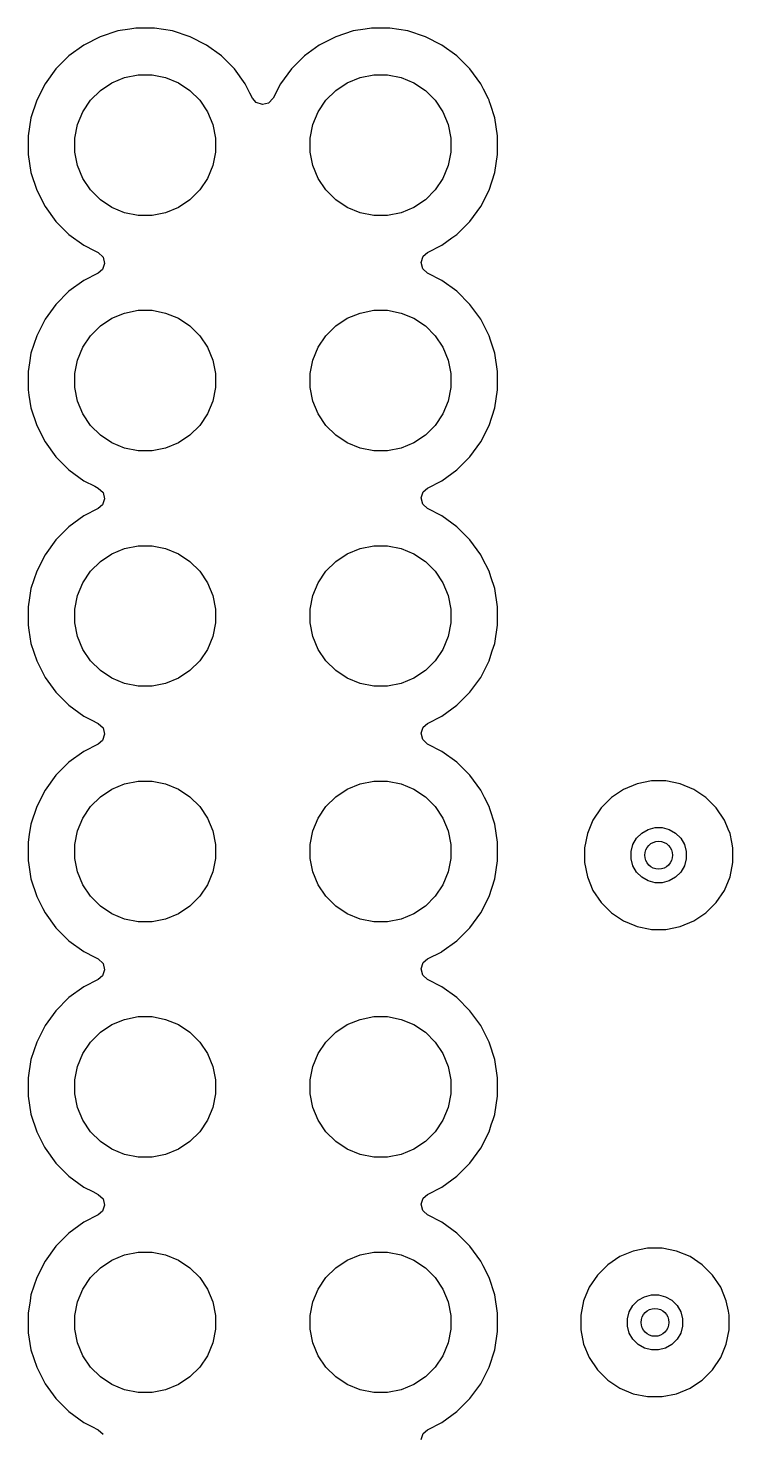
# Model space of a CAD drawing. Header units: inches. Extents: x 2.68 to 6.18, y -3.58 to -1.67.
# Drawn here: x 4.911 to 5.21, y -2.985 to -2.388 of the extents above; entities that cross this region are included whole.
import ezdxf

# ---------------------------------------------------------------- set-up
doc = ezdxf.new("R2010")
doc.units = ezdxf.units.IN
doc.header["$MEASUREMENT"] = 0
doc.layers.add('In2.Cu', color=33, linetype='CONTINUOUS', true_color=0xce7d2c)

msp = doc.modelspace()

# ---------------------------------------------------------------- linework, layer by layer
at = {"layer": 'In2.Cu', "linetype": 'CONTINUOUS'}
for p, q in [((4.95672, -2.38809), (4.95414, -2.3885)), ((4.96454, -2.38809), (4.95672, -2.38809)), ((4.96841, -2.3887), (4.96454, -2.38809)), ((5.05672, -2.38809), (5.05414, -2.3885)), ((5.06454, -2.38809), (5.05672, -2.38809)), ((5.06841, -2.3887), (5.06454, -2.38809)), ((4.94155, -2.39173), (4.93458, -2.39528)), ((4.94899, -2.38931), (4.94155, -2.39173)), ((4.94155, -2.39173), (4.94155, -2.39173)), ((4.95414, -2.3885), (4.94899, -2.38931)), ((4.97227, -2.38931), (4.96841, -2.3887)), ((4.97971, -2.39173), (4.97227, -2.38931)), ((4.98668, -2.39528), (4.97971, -2.39173)), ((4.97971, -2.39173), (4.97971, -2.39173)), ((5.04155, -2.39173), (5.03458, -2.39528)), ((5.04899, -2.38931), (5.04155, -2.39173)), ((5.04155, -2.39173), (5.04155, -2.39173)), ((5.05414, -2.3885), (5.04899, -2.38931)), ((5.07227, -2.38931), (5.06841, -2.3887)), ((5.07971, -2.39173), (5.07227, -2.38931)), ((5.08668, -2.39528), (5.07971, -2.39173)), ((5.07971, -2.39173), (5.07971, -2.39173)), ((4.92825, -2.39988), (4.92272, -2.40541)), ((4.93458, -2.39528), (4.92825, -2.39988)), ((4.99301, -2.39988), (4.98668, -2.39528)), ((4.99854, -2.40541), (4.99301, -2.39988)), ((5.02825, -2.39988), (5.02272, -2.40541)), ((5.03458, -2.39528), (5.02825, -2.39988)), ((5.09301, -2.39988), (5.08668, -2.39528)), ((5.09854, -2.40541), (5.09301, -2.39988)), ((4.92272, -2.40541), (4.91812, -2.41174)), ((5.00314, -2.41174), (4.99854, -2.40541)), ((5.02272, -2.40541), (5.01812, -2.41174)), ((5.10314, -2.41174), (5.09854, -2.40541)), ((4.91812, -2.41174), (4.91457, -2.41872)), ((4.9416, -2.4146), (4.94649, -2.41134)), ((4.94649, -2.41134), (4.95192, -2.40909)), ((4.95192, -2.40909), (4.95769, -2.40794)), ((4.95769, -2.40794), (4.96357, -2.40794)), ((4.96357, -2.40794), (4.96934, -2.40909)), ((4.96934, -2.40909), (4.97477, -2.41134)), ((4.97477, -2.41134), (4.97966, -2.4146)), ((5.00516, -2.4157), (5.00314, -2.41174)), ((5.01812, -2.41174), (5.01498, -2.4179)), ((5.0416, -2.4146), (5.04649, -2.41134)), ((5.04649, -2.41134), (5.05192, -2.40909)), ((5.05192, -2.40909), (5.05769, -2.40794)), ((5.05769, -2.40794), (5.06357, -2.40794)), ((5.06357, -2.40794), (5.06934, -2.40909)), ((5.06934, -2.40909), (5.07477, -2.41134)), ((5.07477, -2.41134), (5.07966, -2.4146)), ((5.1043, -2.41402), (5.10314, -2.41174)), ((4.93744, -2.41876), (4.9416, -2.4146)), ((4.97966, -2.4146), (4.98382, -2.41876)), ((5.00628, -2.4179), (5.00516, -2.4157)), ((5.00782, -2.41968), (5.00628, -2.4179)), ((5.01498, -2.4179), (5.01309, -2.4199)), ((5.03744, -2.41876), (5.0416, -2.4146)), ((5.07966, -2.4146), (5.08382, -2.41876)), ((5.10641, -2.41816), (5.1043, -2.41402)), ((4.91457, -2.41872), (4.91215, -2.42616)), ((4.91457, -2.41872), (4.91457, -2.41872)), ((4.93192, -2.42909), (4.93417, -2.42365)), ((4.93417, -2.42365), (4.93744, -2.41876)), ((4.98382, -2.41876), (4.98709, -2.42365)), ((4.98709, -2.42365), (4.98934, -2.42909)), ((5.01042, -2.42057), (5.00782, -2.41968)), ((5.01309, -2.4199), (5.01042, -2.42057)), ((5.03192, -2.42909), (5.03417, -2.42365)), ((5.03417, -2.42365), (5.03744, -2.41876)), ((5.08382, -2.41876), (5.08709, -2.42365)), ((5.08709, -2.42365), (5.08934, -2.42909)), ((5.10669, -2.41872), (5.10641, -2.41816)), ((5.10692, -2.41942), (5.10669, -2.41872)), ((5.10669, -2.41872), (5.10669, -2.41872)), ((5.10729, -2.42057), (5.10692, -2.41942)), ((5.10911, -2.42616), (5.10729, -2.42057)), ((4.91215, -2.42616), (4.91093, -2.43388)), ((4.93077, -2.43485), (4.93192, -2.42909)), ((4.98934, -2.42909), (4.99049, -2.43485)), ((5.03077, -2.43485), (5.03192, -2.42909)), ((5.08934, -2.42909), (5.09049, -2.43485)), ((5.11033, -2.43388), (5.10911, -2.42616)), ((4.91093, -2.43388), (4.91093, -2.44171)), ((4.93077, -2.44074), (4.93077, -2.43485)), ((4.99049, -2.43485), (4.99049, -2.44074)), ((5.03077, -2.44074), (5.03077, -2.43485)), ((5.09049, -2.43485), (5.09049, -2.44074)), ((5.11033, -2.44171), (5.11033, -2.43388)), ((4.91093, -2.44171), (4.91215, -2.44943)), ((4.93192, -2.4465), (4.93077, -2.44074)), ((4.99049, -2.44074), (4.98934, -2.4465)), ((5.03192, -2.4465), (5.03077, -2.44074)), ((5.09049, -2.44074), (5.08934, -2.4465)), ((5.10911, -2.44943), (5.11033, -2.44171)), ((4.93417, -2.45194), (4.93192, -2.4465)), ((4.98934, -2.4465), (4.98709, -2.45194)), ((5.03417, -2.45194), (5.03192, -2.4465)), ((5.08934, -2.4465), (5.08709, -2.45194)), ((4.91215, -2.44943), (4.91457, -2.45688)), ((4.93744, -2.45683), (4.93417, -2.45194)), ((4.98709, -2.45194), (4.98382, -2.45683)), ((5.03744, -2.45683), (5.03417, -2.45194)), ((5.08709, -2.45194), (5.08382, -2.45683)), ((5.10669, -2.45688), (5.10911, -2.44943)), ((4.91457, -2.45688), (4.91457, -2.45688)), ((4.91457, -2.45688), (4.91812, -2.46385)), ((4.9416, -2.46099), (4.93744, -2.45683)), ((4.98382, -2.45683), (4.97966, -2.46099)), ((5.0416, -2.46099), (5.03744, -2.45683)), ((5.08382, -2.45683), (5.07966, -2.46099)), ((5.10314, -2.46385), (5.10669, -2.45688)), ((4.91812, -2.46385), (4.92272, -2.47018)), ((4.94649, -2.46425), (4.9416, -2.46099)), ((4.95192, -2.4665), (4.94649, -2.46425)), ((4.97477, -2.46425), (4.96934, -2.4665)), ((4.97966, -2.46099), (4.97477, -2.46425)), ((5.04649, -2.46425), (5.0416, -2.46099)), ((5.05192, -2.4665), (5.04649, -2.46425)), ((5.07477, -2.46425), (5.06934, -2.4665)), ((5.07966, -2.46099), (5.07477, -2.46425)), ((5.09854, -2.47018), (5.10314, -2.46385)), ((4.92272, -2.47018), (4.92825, -2.47571)), ((4.95769, -2.46765), (4.95192, -2.4665)), ((4.96357, -2.46765), (4.95769, -2.46765)), ((4.96934, -2.4665), (4.96357, -2.46765)), ((5.05769, -2.46765), (5.05192, -2.4665)), ((5.06357, -2.46765), (5.05769, -2.46765)), ((5.06934, -2.4665), (5.06357, -2.46765)), ((5.09301, -2.47571), (5.09854, -2.47018)), ((4.92825, -2.47571), (4.93458, -2.48031)), ((5.08668, -2.48031), (5.09094, -2.47721)), ((5.09094, -2.47721), (5.09301, -2.47571)), ((4.93458, -2.48031), (4.93925, -2.48268)), ((4.93925, -2.48268), (4.94074, -2.48345)), ((4.94074, -2.48345), (4.94274, -2.48533)), ((5.07875, -2.48498), (5.08052, -2.48345)), ((5.08052, -2.48345), (5.08668, -2.48031)), ((4.9434, -2.488), (4.94251, -2.49061)), ((4.94274, -2.48533), (4.9434, -2.488)), ((5.07786, -2.48759), (5.07875, -2.48498)), ((5.07852, -2.49026), (5.07786, -2.48759)), ((4.93458, -2.49528), (4.92825, -2.49988)), ((4.94074, -2.49215), (4.93458, -2.49528)), ((4.94251, -2.49061), (4.94074, -2.49215)), ((5.08052, -2.49215), (5.07852, -2.49026)), ((5.08668, -2.49528), (5.08052, -2.49215)), ((5.09301, -2.49988), (5.08668, -2.49528)), ((4.92825, -2.49988), (4.92272, -2.50541)), ((5.09854, -2.50541), (5.09301, -2.49988)), ((4.92272, -2.50541), (4.91812, -2.51174)), ((5.10314, -2.51174), (5.09854, -2.50541)), ((4.91812, -2.51174), (4.91457, -2.51872)), ((4.9416, -2.5146), (4.94649, -2.51134)), ((4.94649, -2.51134), (4.95192, -2.50909)), ((4.95192, -2.50909), (4.95769, -2.50794)), ((4.95769, -2.50794), (4.96357, -2.50794)), ((4.96357, -2.50794), (4.96934, -2.50909)), ((4.96934, -2.50909), (4.97477, -2.51134)), ((4.97477, -2.51134), (4.97966, -2.5146)), ((5.0416, -2.5146), (5.04649, -2.51134)), ((5.04649, -2.51134), (5.05192, -2.50909)), ((5.05192, -2.50909), (5.05769, -2.50794)), ((5.05769, -2.50794), (5.06357, -2.50794)), ((5.06357, -2.50794), (5.06934, -2.50909)), ((5.06934, -2.50909), (5.07477, -2.51134)), ((5.07477, -2.51134), (5.07966, -2.5146)), ((5.10561, -2.51658), (5.10314, -2.51174)), ((4.91457, -2.51872), (4.91215, -2.52616)), ((4.91457, -2.51872), (4.91457, -2.51872)), ((4.93417, -2.52365), (4.93744, -2.51876)), ((4.93744, -2.51876), (4.9416, -2.5146)), ((4.97966, -2.5146), (4.98382, -2.51876)), ((4.98382, -2.51876), (4.98709, -2.52365)), ((5.03417, -2.52365), (5.03744, -2.51876)), ((5.03744, -2.51876), (5.0416, -2.5146)), ((5.07966, -2.5146), (5.08382, -2.51876)), ((5.08382, -2.51876), (5.08709, -2.52365)), ((5.10628, -2.5179), (5.10561, -2.51658)), ((5.10661, -2.51856), (5.10628, -2.5179)), ((5.10669, -2.51872), (5.10661, -2.51856)), ((5.10661, -2.51856), (5.10661, -2.51856)), ((5.10661, -2.51856), (5.10661, -2.51856)), ((5.10729, -2.52057), (5.10669, -2.51872)), ((5.10669, -2.51872), (5.10669, -2.51872)), ((4.93192, -2.52909), (4.93417, -2.52365)), ((4.98709, -2.52365), (4.98934, -2.52909)), ((5.03192, -2.52909), (5.03417, -2.52365)), ((5.08709, -2.52365), (5.08934, -2.52909)), ((5.10911, -2.52616), (5.10729, -2.52057)), ((4.91149, -2.5303), (4.91093, -2.53388)), ((4.91215, -2.52616), (4.91149, -2.5303)), ((4.93077, -2.53485), (4.93192, -2.52909)), ((4.98934, -2.52909), (4.99049, -2.53485)), ((5.03077, -2.53485), (5.03192, -2.52909)), ((5.08934, -2.52909), (5.09049, -2.53485)), ((5.11033, -2.53388), (5.10911, -2.52616)), ((4.91093, -2.53388), (4.91093, -2.54171)), ((4.93077, -2.54074), (4.93077, -2.53485)), ((4.99049, -2.53485), (4.99049, -2.54074)), ((5.03077, -2.54074), (5.03077, -2.53485)), ((5.09049, -2.53485), (5.09049, -2.54074)), ((5.11033, -2.54171), (5.11033, -2.53388)), ((4.91093, -2.54171), (4.91129, -2.54404)), ((4.93192, -2.5465), (4.93077, -2.54074)), ((4.99049, -2.54074), (4.98934, -2.5465)), ((5.03192, -2.5465), (5.03077, -2.54074)), ((5.09049, -2.54074), (5.08934, -2.5465)), ((5.10911, -2.54943), (5.11033, -2.54171)), ((4.91129, -2.54404), (4.91215, -2.54943)), ((4.91215, -2.54943), (4.91457, -2.55688)), ((4.93417, -2.55194), (4.93192, -2.5465)), ((4.98934, -2.5465), (4.98709, -2.55194)), ((5.03417, -2.55194), (5.03192, -2.5465)), ((5.08934, -2.5465), (5.08709, -2.55194)), ((5.10669, -2.55688), (5.10911, -2.54943)), ((4.93744, -2.55683), (4.93417, -2.55194)), ((4.98709, -2.55194), (4.98382, -2.55683)), ((5.03744, -2.55683), (5.03417, -2.55194)), ((5.08709, -2.55194), (5.08382, -2.55683)), ((4.91457, -2.55688), (4.91457, -2.55688)), ((4.91457, -2.55688), (4.9181, -2.56381)), ((4.9416, -2.56099), (4.93744, -2.55683)), ((4.94649, -2.56425), (4.9416, -2.56099)), ((4.97966, -2.56099), (4.97477, -2.56425)), ((4.98382, -2.55683), (4.97966, -2.56099)), ((5.0416, -2.56099), (5.03744, -2.55683)), ((5.04649, -2.56425), (5.0416, -2.56099)), ((5.07966, -2.56099), (5.07477, -2.56425)), ((5.08382, -2.55683), (5.07966, -2.56099)), ((5.10314, -2.56385), (5.10669, -2.55688)), ((4.9181, -2.56381), (4.91812, -2.56385)), ((4.91812, -2.56385), (4.92272, -2.57018)), ((4.95192, -2.5665), (4.94649, -2.56425)), ((4.95769, -2.56765), (4.95192, -2.5665)), ((4.96934, -2.5665), (4.96357, -2.56765)), ((4.97477, -2.56425), (4.96934, -2.5665)), ((5.05192, -2.5665), (5.04649, -2.56425)), ((5.05769, -2.56765), (5.05192, -2.5665)), ((5.06934, -2.5665), (5.06357, -2.56765)), ((5.07477, -2.56425), (5.06934, -2.5665)), ((5.09854, -2.57018), (5.10314, -2.56385)), ((4.92272, -2.57018), (4.92825, -2.57571)), ((4.96357, -2.56765), (4.95769, -2.56765)), ((5.06357, -2.56765), (5.05769, -2.56765)), ((5.09308, -2.57564), (5.09854, -2.57018)), ((4.92825, -2.57571), (4.93458, -2.58031)), ((5.08668, -2.58031), (5.09301, -2.57571)), ((5.09301, -2.57571), (5.09308, -2.57564)), ((4.93458, -2.58031), (4.93925, -2.58268)), ((4.93925, -2.58268), (4.94074, -2.58345)), ((4.94074, -2.58345), (4.94274, -2.58533)), ((5.07786, -2.58759), (5.07875, -2.58498)), ((5.07875, -2.58498), (5.08052, -2.58345)), ((5.08052, -2.58345), (5.08668, -2.58031)), ((4.94251, -2.59061), (4.94074, -2.59215)), ((4.9434, -2.588), (4.94251, -2.59061)), ((4.94274, -2.58533), (4.9434, -2.588)), ((5.07852, -2.59026), (5.07786, -2.58759)), ((5.08052, -2.59215), (5.07852, -2.59026)), ((4.93458, -2.59528), (4.92825, -2.59988)), ((4.94074, -2.59215), (4.93458, -2.59528)), ((5.08668, -2.59528), (5.08052, -2.59215)), ((5.09301, -2.59988), (5.08668, -2.59528)), ((4.92825, -2.59988), (4.92272, -2.60541)), ((5.09854, -2.60541), (5.09301, -2.59988)), ((4.92272, -2.60541), (4.91812, -2.61174)), ((4.94649, -2.61134), (4.95192, -2.60909)), ((4.95192, -2.60909), (4.95769, -2.60794)), ((4.95769, -2.60794), (4.96357, -2.60794)), ((4.96357, -2.60794), (4.96934, -2.60909)), ((4.96934, -2.60909), (4.97477, -2.61134)), ((5.04649, -2.61134), (5.05192, -2.60909)), ((5.05192, -2.60909), (5.05769, -2.60794)), ((5.05769, -2.60794), (5.06357, -2.60794)), ((5.06357, -2.60794), (5.06934, -2.60909)), ((5.06934, -2.60909), (5.07477, -2.61134)), ((5.10314, -2.61174), (5.09854, -2.60541)), ((4.91812, -2.61174), (4.91457, -2.61872)), ((4.93744, -2.61876), (4.9416, -2.6146)), ((4.9416, -2.6146), (4.94649, -2.61134)), ((4.97477, -2.61134), (4.97966, -2.6146)), ((4.97966, -2.6146), (4.98382, -2.61876)), ((5.03744, -2.61876), (5.0416, -2.6146)), ((5.0416, -2.6146), (5.04649, -2.61134)), ((5.07477, -2.61134), (5.07966, -2.6146)), ((5.07966, -2.6146), (5.08382, -2.61876)), ((5.10384, -2.61312), (5.10314, -2.61174)), ((5.10669, -2.61872), (5.10384, -2.61312)), ((4.91457, -2.61872), (4.91215, -2.62616)), ((4.91457, -2.61872), (4.91457, -2.61872)), ((4.93417, -2.62365), (4.93744, -2.61876)), ((4.98382, -2.61876), (4.98709, -2.62365)), ((5.03417, -2.62365), (5.03744, -2.61876)), ((5.08382, -2.61876), (5.08709, -2.62365)), ((5.10751, -2.62121), (5.10669, -2.61872)), ((5.10669, -2.61872), (5.10669, -2.61872)), ((4.91215, -2.62616), (4.91152, -2.63011)), ((4.93192, -2.62909), (4.93417, -2.62365)), ((4.98709, -2.62365), (4.98934, -2.62909)), ((5.03192, -2.62909), (5.03417, -2.62365)), ((5.08709, -2.62365), (5.08934, -2.62909)), ((5.10911, -2.62616), (5.10751, -2.62121)), ((5.11033, -2.63388), (5.10911, -2.62616)), ((4.91152, -2.63011), (4.91093, -2.63388)), ((4.93077, -2.63485), (4.93192, -2.62909)), ((4.98934, -2.62909), (4.99049, -2.63485)), ((5.03077, -2.63485), (5.03192, -2.62909)), ((5.08934, -2.62909), (5.09049, -2.63485)), ((4.91093, -2.63388), (4.91093, -2.64171)), ((4.93077, -2.64074), (4.93077, -2.63485)), ((4.99049, -2.63485), (4.99049, -2.64074)), ((5.03077, -2.64074), (5.03077, -2.63485)), ((5.09049, -2.63485), (5.09049, -2.64074)), ((5.11033, -2.64171), (5.11033, -2.63388)), ((4.91093, -2.64171), (4.91125, -2.64379)), ((4.91125, -2.64379), (4.91215, -2.64943)), ((4.93192, -2.6465), (4.93077, -2.64074)), ((4.99049, -2.64074), (4.98934, -2.6465)), ((5.03192, -2.6465), (5.03077, -2.64074)), ((5.09049, -2.64074), (5.08934, -2.6465)), ((5.10911, -2.64943), (5.11033, -2.64171)), ((4.91215, -2.64943), (4.91457, -2.65688)), ((4.93417, -2.65194), (4.93192, -2.6465)), ((4.98934, -2.6465), (4.98709, -2.65194)), ((5.03417, -2.65194), (5.03192, -2.6465)), ((5.08934, -2.6465), (5.08709, -2.65194)), ((5.10807, -2.65263), (5.10911, -2.64943)), ((5.10911, -2.64943), (5.10911, -2.64943)), ((5.10911, -2.64943), (5.10911, -2.64943)), ((4.91457, -2.65688), (4.91457, -2.65688)), ((4.91457, -2.65688), (4.9173, -2.66224)), ((4.93744, -2.65683), (4.93417, -2.65194)), ((4.9416, -2.66099), (4.93744, -2.65683)), ((4.98382, -2.65683), (4.97966, -2.66099)), ((4.98709, -2.65194), (4.98382, -2.65683)), ((5.03744, -2.65683), (5.03417, -2.65194)), ((5.0416, -2.66099), (5.03744, -2.65683)), ((5.08382, -2.65683), (5.07966, -2.66099)), ((5.08709, -2.65194), (5.08382, -2.65683)), ((5.10314, -2.66385), (5.10669, -2.65688)), ((5.10669, -2.65688), (5.10672, -2.65679)), ((5.10672, -2.65679), (5.10751, -2.65438)), ((5.10751, -2.65438), (5.10807, -2.65263)), ((5.10807, -2.65263), (5.10807, -2.65263)), ((4.9173, -2.66224), (4.91812, -2.66385)), ((4.94649, -2.66425), (4.9416, -2.66099)), ((4.97966, -2.66099), (4.97477, -2.66425)), ((5.04649, -2.66425), (5.0416, -2.66099)), ((5.07966, -2.66099), (5.07477, -2.66425)), ((4.91812, -2.66385), (4.92272, -2.67018)), ((4.95192, -2.6665), (4.94649, -2.66425)), ((4.95769, -2.66765), (4.95192, -2.6665)), ((4.96357, -2.66765), (4.95769, -2.66765)), ((4.96934, -2.6665), (4.96357, -2.66765)), ((4.97477, -2.66425), (4.96934, -2.6665)), ((5.05192, -2.6665), (5.04649, -2.66425)), ((5.05769, -2.66765), (5.05192, -2.6665)), ((5.06357, -2.66765), (5.05769, -2.66765)), ((5.06934, -2.6665), (5.06357, -2.66765)), ((5.07477, -2.66425), (5.06934, -2.6665)), ((5.09854, -2.67018), (5.10314, -2.66385)), ((4.92272, -2.67018), (4.92825, -2.67571)), ((5.09301, -2.67571), (5.09854, -2.67018)), ((4.92825, -2.67571), (4.93458, -2.68031)), ((4.93458, -2.68031), (4.93775, -2.68192)), ((5.08052, -2.68345), (5.08668, -2.68031)), ((5.08668, -2.68031), (5.09301, -2.67571)), ((4.93775, -2.68192), (4.94074, -2.68345)), ((4.94074, -2.68345), (4.94274, -2.68533)), ((4.94274, -2.68533), (4.9434, -2.688)), ((5.07786, -2.68759), (5.07875, -2.68498)), ((5.07875, -2.68498), (5.08052, -2.68345)), ((4.94074, -2.69215), (4.93458, -2.69528)), ((4.94251, -2.69061), (4.94074, -2.69215)), ((4.9434, -2.688), (4.94251, -2.69061)), ((5.07852, -2.69026), (5.07786, -2.68759)), ((5.08052, -2.69215), (5.07852, -2.69026)), ((5.08668, -2.69528), (5.08052, -2.69215)), ((4.93458, -2.69528), (4.92825, -2.69988)), ((5.09301, -2.69988), (5.08668, -2.69528)), ((4.92825, -2.69988), (4.92272, -2.70541)), ((5.09854, -2.70541), (5.09301, -2.69988)), ((4.92272, -2.70541), (4.91812, -2.71174)), ((4.94649, -2.71134), (4.95192, -2.70909)), ((4.95192, -2.70909), (4.95769, -2.70794)), ((4.95769, -2.70794), (4.96357, -2.70794)), ((4.96357, -2.70794), (4.96934, -2.70909)), ((4.96934, -2.70909), (4.97477, -2.71134)), ((5.04649, -2.71134), (5.05192, -2.70909)), ((5.05192, -2.70909), (5.05769, -2.70794)), ((5.05769, -2.70794), (5.06357, -2.70794)), ((5.06357, -2.70794), (5.06934, -2.70909)), ((5.06934, -2.70909), (5.07477, -2.71134)), ((5.10314, -2.71174), (5.09854, -2.70541)), ((5.16955, -2.70907), (5.16381, -2.71144)), ((5.17564, -2.70785), (5.16955, -2.70907)), ((5.16955, -2.70907), (5.16955, -2.70907)), ((5.18184, -2.70785), (5.17564, -2.70785)), ((5.17564, -2.70785), (5.17564, -2.70785)), ((5.18793, -2.70907), (5.18184, -2.70785)), ((5.18184, -2.70785), (5.18184, -2.70785)), ((5.19367, -2.71144), (5.18793, -2.70907)), ((5.18793, -2.70907), (5.18793, -2.70907)), ((4.91812, -2.71174), (4.91457, -2.71872)), ((4.93744, -2.71876), (4.9416, -2.7146)), ((4.9416, -2.7146), (4.94649, -2.71134)), ((4.97477, -2.71134), (4.97966, -2.7146)), ((4.97966, -2.7146), (4.98382, -2.71876)), ((5.03744, -2.71876), (5.0416, -2.7146)), ((5.0416, -2.7146), (5.04649, -2.71134)), ((5.07477, -2.71134), (5.07966, -2.7146)), ((5.07966, -2.7146), (5.08382, -2.71876)), ((5.10474, -2.71489), (5.10314, -2.71174)), ((5.10669, -2.71872), (5.10474, -2.71489)), ((5.15865, -2.71489), (5.15426, -2.71928)), ((5.16381, -2.71144), (5.15865, -2.71489)), ((5.15865, -2.71489), (5.15865, -2.71489)), ((5.16381, -2.71144), (5.16381, -2.71144)), ((5.19883, -2.71489), (5.19367, -2.71144)), ((5.19367, -2.71144), (5.19367, -2.71144)), ((5.20322, -2.71928), (5.19883, -2.71489)), ((5.19883, -2.71489), (5.19883, -2.71489)), ((4.91457, -2.71872), (4.91215, -2.72616)), ((4.91457, -2.71872), (4.91457, -2.71872)), ((4.93417, -2.72365), (4.93744, -2.71876)), ((4.98382, -2.71876), (4.98709, -2.72365)), ((5.03417, -2.72365), (5.03744, -2.71876)), ((5.08382, -2.71876), (5.08709, -2.72365)), ((5.10701, -2.71968), (5.10669, -2.71872)), ((5.10669, -2.71872), (5.10669, -2.71872)), ((5.10911, -2.72616), (5.10701, -2.71968)), ((5.15426, -2.71928), (5.15081, -2.72444)), ((5.15426, -2.71928), (5.15426, -2.71928)), ((5.20667, -2.72444), (5.20322, -2.71928)), ((5.20322, -2.71928), (5.20322, -2.71928)), ((4.91215, -2.72616), (4.91144, -2.73061)), ((4.93192, -2.72909), (4.93417, -2.72365)), ((4.98709, -2.72365), (4.98934, -2.72909)), ((5.03192, -2.72909), (5.03417, -2.72365)), ((5.08709, -2.72365), (5.08934, -2.72909)), ((5.11033, -2.73388), (5.10911, -2.72616)), ((5.15081, -2.72444), (5.14844, -2.73018)), ((5.15081, -2.72444), (5.15081, -2.72444)), ((5.17155, -2.73), (5.17422, -2.72846)), ((5.17422, -2.72846), (5.1772, -2.72766)), ((5.1772, -2.72766), (5.18028, -2.72766)), ((5.18028, -2.72766), (5.18326, -2.72846)), ((5.18326, -2.72846), (5.18593, -2.73)), ((5.20829, -2.72837), (5.20667, -2.72444)), ((5.20667, -2.72444), (5.20667, -2.72444)), ((5.20904, -2.73018), (5.20829, -2.72837)), ((4.91144, -2.73061), (4.91093, -2.73388)), ((4.91093, -2.73388), (4.91093, -2.74171)), ((4.93077, -2.73485), (4.93192, -2.72909)), ((4.98934, -2.72909), (4.99049, -2.73485)), ((5.03077, -2.73485), (5.03192, -2.72909)), ((5.08934, -2.72909), (5.09049, -2.73485)), ((5.11033, -2.73627), (5.11033, -2.73388)), ((5.14844, -2.73018), (5.14722, -2.73627)), ((5.14844, -2.73018), (5.14844, -2.73018)), ((5.16783, -2.73485), (5.16937, -2.73218)), ((5.16937, -2.73218), (5.17155, -2.73)), ((5.18593, -2.73), (5.18811, -2.73218)), ((5.18811, -2.73218), (5.18965, -2.73485)), ((5.20978, -2.73388), (5.20904, -2.73018)), ((5.21026, -2.73627), (5.20978, -2.73388)), ((4.93077, -2.74074), (4.93077, -2.73485)), ((4.99049, -2.73485), (4.99049, -2.74074)), ((5.03077, -2.74074), (5.03077, -2.73485)), ((5.09049, -2.73485), (5.09049, -2.74074)), ((5.11033, -2.74171), (5.11033, -2.73627)), ((5.14722, -2.73627), (5.14722, -2.74247)), ((5.16703, -2.73783), (5.16783, -2.73485)), ((5.16703, -2.74091), (5.16703, -2.73783)), ((5.18965, -2.73485), (5.19045, -2.73783)), ((5.19045, -2.73783), (5.19045, -2.74091)), ((5.21026, -2.74247), (5.21026, -2.73627)), ((5.21026, -2.73627), (5.21026, -2.73627)), ((5.21026, -2.73627), (5.21026, -2.73627)), ((4.91093, -2.74171), (4.91105, -2.74247)), ((4.91105, -2.74247), (4.91215, -2.74943)), ((4.93192, -2.7465), (4.93077, -2.74074)), ((4.93417, -2.75194), (4.93192, -2.7465)), ((4.98934, -2.7465), (4.98709, -2.75194)), ((4.99049, -2.74074), (4.98934, -2.7465)), ((5.03192, -2.7465), (5.03077, -2.74074)), ((5.03417, -2.75194), (5.03192, -2.7465)), ((5.08934, -2.7465), (5.08709, -2.75194)), ((5.09049, -2.74074), (5.08934, -2.7465)), ((5.10911, -2.74943), (5.11033, -2.74171)), ((5.14722, -2.74247), (5.14844, -2.74856)), ((5.16783, -2.74389), (5.16703, -2.74091)), ((5.16937, -2.74656), (5.16783, -2.74389)), ((5.18965, -2.74389), (5.18811, -2.74656)), ((5.19045, -2.74091), (5.18965, -2.74389)), ((5.20904, -2.74856), (5.21026, -2.74247)), ((4.91215, -2.74943), (4.91457, -2.75688)), ((4.93744, -2.75683), (4.93417, -2.75194)), ((4.98709, -2.75194), (4.98382, -2.75683)), ((5.03744, -2.75683), (5.03417, -2.75194)), ((5.08709, -2.75194), (5.08382, -2.75683)), ((5.10669, -2.75688), (5.10911, -2.74943)), ((5.14844, -2.74856), (5.14844, -2.74856)), ((5.14844, -2.74856), (5.15081, -2.7543)), ((5.17155, -2.74874), (5.16937, -2.74656)), ((5.17422, -2.75028), (5.17155, -2.74874)), ((5.1772, -2.75108), (5.17422, -2.75028)), ((5.18028, -2.75108), (5.1772, -2.75108)), ((5.18326, -2.75028), (5.18028, -2.75108)), ((5.18593, -2.74874), (5.18326, -2.75028)), ((5.18811, -2.74656), (5.18593, -2.74874)), ((5.20667, -2.7543), (5.20904, -2.74856)), ((4.91457, -2.75688), (4.91457, -2.75688)), ((4.91457, -2.75688), (4.91715, -2.76195)), ((4.9416, -2.76099), (4.93744, -2.75683)), ((4.98382, -2.75683), (4.97966, -2.76099)), ((5.0416, -2.76099), (5.03744, -2.75683)), ((5.08382, -2.75683), (5.07966, -2.76099)), ((5.10314, -2.76385), (5.10669, -2.75688)), ((5.15081, -2.7543), (5.15081, -2.7543)), ((5.15081, -2.7543), (5.15426, -2.75946)), ((5.20322, -2.75946), (5.20667, -2.7543)), ((4.91715, -2.76195), (4.91812, -2.76385)), ((4.91812, -2.76385), (4.92272, -2.77018)), ((4.94649, -2.76425), (4.9416, -2.76099)), ((4.95192, -2.7665), (4.94649, -2.76425)), ((4.97477, -2.76425), (4.96934, -2.7665)), ((4.97966, -2.76099), (4.97477, -2.76425)), ((5.04649, -2.76425), (5.0416, -2.76099)), ((5.05192, -2.7665), (5.04649, -2.76425)), ((5.07477, -2.76425), (5.06934, -2.7665)), ((5.07966, -2.76099), (5.07477, -2.76425)), ((5.09854, -2.77018), (5.10314, -2.76385)), ((5.15426, -2.75946), (5.15426, -2.75946)), ((5.15426, -2.75946), (5.15865, -2.76385)), ((5.15865, -2.76385), (5.15865, -2.76385)), ((5.15865, -2.76385), (5.16381, -2.7673)), ((5.19367, -2.7673), (5.19883, -2.76385)), ((5.19883, -2.76385), (5.20322, -2.75946)), ((4.92272, -2.77018), (4.92825, -2.77571)), ((4.95769, -2.76765), (4.95192, -2.7665)), ((4.96357, -2.76765), (4.95769, -2.76765)), ((4.96934, -2.7665), (4.96357, -2.76765)), ((5.05769, -2.76765), (5.05192, -2.7665)), ((5.06357, -2.76765), (5.05769, -2.76765)), ((5.06934, -2.7665), (5.06357, -2.76765)), ((5.09301, -2.77571), (5.09854, -2.77018)), ((5.16381, -2.7673), (5.16381, -2.7673)), ((5.16381, -2.7673), (5.16858, -2.76928)), ((5.16858, -2.76928), (5.16955, -2.76967)), ((5.16955, -2.76967), (5.17518, -2.7708)), ((5.18184, -2.77089), (5.18793, -2.76967)), ((5.18793, -2.76967), (5.19367, -2.7673)), ((4.92825, -2.77571), (4.93458, -2.78031)), ((5.08668, -2.78031), (5.09301, -2.77571)), ((5.17518, -2.7708), (5.17564, -2.77089)), ((5.17564, -2.77089), (5.17564, -2.77089)), ((5.17564, -2.77089), (5.17564, -2.77089)), ((5.17564, -2.77089), (5.18184, -2.77089)), ((5.18184, -2.77089), (5.18184, -2.77089)), ((4.93458, -2.78031), (4.93925, -2.78268)), ((5.08052, -2.78345), (5.08658, -2.78036)), ((5.08658, -2.78036), (5.08668, -2.78031)), ((4.93925, -2.78268), (4.94074, -2.78345)), ((4.94074, -2.78345), (4.94274, -2.78533)), ((4.9434, -2.788), (4.94251, -2.79061)), ((4.94274, -2.78533), (4.9434, -2.788)), ((5.07786, -2.78759), (5.07875, -2.78498)), ((5.07852, -2.79026), (5.07786, -2.78759)), ((5.07875, -2.78498), (5.08052, -2.78345)), ((4.94074, -2.79215), (4.93458, -2.79528)), ((4.94251, -2.79061), (4.94074, -2.79215)), ((5.08052, -2.79215), (5.07852, -2.79026)), ((5.08668, -2.79528), (5.08052, -2.79215)), ((4.92825, -2.79988), (4.92272, -2.80541)), ((4.93458, -2.79528), (4.92825, -2.79988)), ((5.09301, -2.79988), (5.08668, -2.79528)), ((5.09854, -2.80541), (5.09301, -2.79988)), ((4.92272, -2.80541), (4.91812, -2.81174)), ((5.10314, -2.81174), (5.09854, -2.80541)), ((4.91812, -2.81174), (4.91457, -2.81872)), ((4.9416, -2.8146), (4.94649, -2.81134)), ((4.94649, -2.81134), (4.95192, -2.80909)), ((4.95192, -2.80909), (4.95769, -2.80794)), ((4.95769, -2.80794), (4.96357, -2.80794)), ((4.96357, -2.80794), (4.96934, -2.80909)), ((4.96934, -2.80909), (4.97477, -2.81134)), ((4.97477, -2.81134), (4.97966, -2.8146)), ((5.0416, -2.8146), (5.04649, -2.81134)), ((5.04649, -2.81134), (5.05192, -2.80909)), ((5.05192, -2.80909), (5.05769, -2.80794)), ((5.05769, -2.80794), (5.06357, -2.80794)), ((5.06357, -2.80794), (5.06934, -2.80909)), ((5.06934, -2.80909), (5.07477, -2.81134)), ((5.07477, -2.81134), (5.07966, -2.8146)), ((5.10443, -2.81427), (5.10314, -2.81174)), ((4.93744, -2.81876), (4.9416, -2.8146)), ((4.97966, -2.8146), (4.98382, -2.81876)), ((5.03744, -2.81876), (5.0416, -2.8146)), ((5.07966, -2.8146), (5.08382, -2.81876)), ((5.10669, -2.81872), (5.10443, -2.81427)), ((4.91457, -2.81872), (4.91215, -2.82616)), ((4.91457, -2.81872), (4.91457, -2.81872)), ((4.93192, -2.82909), (4.93417, -2.82365)), ((4.93417, -2.82365), (4.93744, -2.81876)), ((4.98382, -2.81876), (4.98709, -2.82365)), ((4.98709, -2.82365), (4.98934, -2.82909)), ((5.03192, -2.82909), (5.03417, -2.82365)), ((5.03417, -2.82365), (5.03744, -2.81876)), ((5.08382, -2.81876), (5.08709, -2.82365)), ((5.08709, -2.82365), (5.08934, -2.82909)), ((5.10683, -2.81914), (5.10669, -2.81872)), ((5.10669, -2.81872), (5.10669, -2.81872)), ((5.10911, -2.82616), (5.10683, -2.81914)), ((4.91215, -2.82616), (4.91093, -2.83388)), ((4.93077, -2.83485), (4.93192, -2.82909)), ((4.98934, -2.82909), (4.99049, -2.83485)), ((5.03077, -2.83485), (5.03192, -2.82909)), ((5.08934, -2.82909), (5.09049, -2.83485)), ((5.11033, -2.83388), (5.10911, -2.82616)), ((4.91093, -2.83388), (4.91093, -2.84171)), ((4.93077, -2.84074), (4.93077, -2.83485)), ((4.99049, -2.83485), (4.99049, -2.84074)), ((5.03077, -2.84074), (5.03077, -2.83485)), ((5.09049, -2.83485), (5.09049, -2.84074)), ((5.11033, -2.84171), (5.11033, -2.83388)), ((4.91093, -2.84171), (4.91215, -2.84943)), ((4.93192, -2.8465), (4.93077, -2.84074)), ((4.99049, -2.84074), (4.98934, -2.8465)), ((5.03192, -2.8465), (5.03077, -2.84074)), ((5.09049, -2.84074), (5.08934, -2.8465)), ((5.10911, -2.84943), (5.11033, -2.84171)), ((4.93417, -2.85194), (4.93192, -2.8465)), ((4.98934, -2.8465), (4.98709, -2.85194)), ((5.03417, -2.85194), (5.03192, -2.8465)), ((5.08934, -2.8465), (5.08709, -2.85194)), ((4.91215, -2.84943), (4.91457, -2.85688)), ((4.93744, -2.85683), (4.93417, -2.85194)), ((4.98709, -2.85194), (4.98382, -2.85683)), ((5.03744, -2.85683), (5.03417, -2.85194)), ((5.08709, -2.85194), (5.08382, -2.85683)), ((5.10669, -2.85688), (5.10765, -2.85393)), ((5.10765, -2.85393), (5.10853, -2.85123)), ((5.10853, -2.85123), (5.1091, -2.84948)), ((5.1091, -2.84946), (5.10911, -2.84943)), ((5.1091, -2.84948), (5.1091, -2.84946)), ((4.91457, -2.85688), (4.91457, -2.85688)), ((4.91457, -2.85688), (4.91786, -2.86334)), ((4.9416, -2.86099), (4.93744, -2.85683)), ((4.98382, -2.85683), (4.97966, -2.86099)), ((5.0416, -2.86099), (5.03744, -2.85683)), ((5.08382, -2.85683), (5.07966, -2.86099)), ((5.10314, -2.86385), (5.10669, -2.85688)), ((4.91786, -2.86334), (4.91812, -2.86385)), ((4.91812, -2.86385), (4.92272, -2.87018)), ((4.94649, -2.86425), (4.9416, -2.86099)), ((4.95192, -2.8665), (4.94649, -2.86425)), ((4.97477, -2.86425), (4.96934, -2.8665)), ((4.97966, -2.86099), (4.97477, -2.86425)), ((5.04649, -2.86425), (5.0416, -2.86099)), ((5.05192, -2.8665), (5.04649, -2.86425)), ((5.07477, -2.86425), (5.06934, -2.8665)), ((5.07966, -2.86099), (5.07477, -2.86425)), ((5.09854, -2.87018), (5.10314, -2.86385)), ((4.92272, -2.87018), (4.92825, -2.87571)), ((4.95769, -2.86765), (4.95192, -2.8665)), ((4.96357, -2.86765), (4.95769, -2.86765)), ((4.96934, -2.8665), (4.96357, -2.86765)), ((5.05769, -2.86765), (5.05192, -2.8665)), ((5.06357, -2.86765), (5.05769, -2.86765)), ((5.06934, -2.8665), (5.06357, -2.86765)), ((5.09301, -2.87571), (5.09854, -2.87018)), ((4.92825, -2.87571), (4.93458, -2.88031)), ((5.08668, -2.88031), (5.09301, -2.87571)), ((4.93458, -2.88031), (4.93841, -2.88226)), ((4.93841, -2.88226), (4.94074, -2.88345)), ((4.94074, -2.88345), (4.94274, -2.88533)), ((5.07875, -2.88498), (5.08052, -2.88345)), ((5.08052, -2.88345), (5.08668, -2.88031)), ((4.9434, -2.888), (4.94251, -2.89061)), ((4.94274, -2.88533), (4.9434, -2.888)), ((5.07786, -2.88759), (5.07875, -2.88498)), ((5.07852, -2.89026), (5.07786, -2.88759)), ((4.93458, -2.89528), (4.92825, -2.89988)), ((4.94074, -2.89215), (4.93458, -2.89528)), ((4.94251, -2.89061), (4.94074, -2.89215)), ((5.07882, -2.89054), (5.07852, -2.89026)), ((5.08052, -2.89215), (5.07882, -2.89054)), ((5.08668, -2.89528), (5.08052, -2.89215)), ((5.09301, -2.89988), (5.08668, -2.89528)), ((4.92825, -2.89988), (4.92272, -2.90541)), ((5.09854, -2.90541), (5.09301, -2.89988)), ((4.92272, -2.90541), (4.91812, -2.91174)), ((5.10314, -2.91174), (5.09854, -2.90541)), ((5.16797, -2.90749), (5.16224, -2.90987)), ((5.17406, -2.90628), (5.16797, -2.90749)), ((5.16797, -2.90749), (5.16797, -2.90749)), ((5.18027, -2.90628), (5.17406, -2.90628)), ((5.17406, -2.90628), (5.17406, -2.90628)), ((5.18636, -2.90749), (5.18027, -2.90628)), ((5.18027, -2.90628), (5.18027, -2.90628)), ((5.19209, -2.90987), (5.18636, -2.90749)), ((5.18636, -2.90749), (5.18636, -2.90749)), ((4.91812, -2.91174), (4.91457, -2.91872)), ((4.9416, -2.9146), (4.94649, -2.91134)), ((4.94649, -2.91134), (4.95192, -2.90909)), ((4.95192, -2.90909), (4.95769, -2.90794)), ((4.95769, -2.90794), (4.96357, -2.90794)), ((4.96357, -2.90794), (4.96934, -2.90909)), ((4.96934, -2.90909), (4.97477, -2.91134)), ((4.97477, -2.91134), (4.97966, -2.9146)), ((5.0416, -2.9146), (5.04649, -2.91134)), ((5.04649, -2.91134), (5.05192, -2.90909)), ((5.05192, -2.90909), (5.05769, -2.90794)), ((5.05769, -2.90794), (5.06357, -2.90794)), ((5.06357, -2.90794), (5.06934, -2.90909)), ((5.06934, -2.90909), (5.07477, -2.91134)), ((5.07477, -2.91134), (5.07966, -2.9146)), ((5.10416, -2.91374), (5.10314, -2.91174)), ((5.15708, -2.91332), (5.15269, -2.9177)), ((5.16224, -2.90987), (5.15708, -2.91332)), ((5.15708, -2.91332), (5.15708, -2.91332)), ((5.16224, -2.90987), (5.16224, -2.90987)), ((5.19726, -2.91332), (5.19209, -2.90987)), ((5.19209, -2.90987), (5.19209, -2.90987)), ((5.20165, -2.9177), (5.19726, -2.91332)), ((5.19726, -2.91332), (5.19726, -2.91332)), ((4.91457, -2.91872), (4.91215, -2.92616)), ((4.91457, -2.91872), (4.91457, -2.91872)), ((4.93417, -2.92365), (4.93744, -2.91876)), ((4.93744, -2.91876), (4.9416, -2.9146)), ((4.97966, -2.9146), (4.98382, -2.91876)), ((4.98382, -2.91876), (4.98709, -2.92365)), ((5.03417, -2.92365), (5.03744, -2.91876)), ((5.03744, -2.91876), (5.0416, -2.9146)), ((5.07966, -2.9146), (5.08382, -2.91876)), ((5.08382, -2.91876), (5.08709, -2.92365)), ((5.10669, -2.91872), (5.10416, -2.91374)), ((5.10911, -2.92616), (5.10669, -2.91872)), ((5.10669, -2.91872), (5.10669, -2.91872)), ((5.15269, -2.91771), (5.14924, -2.92287)), ((5.15269, -2.9177), (5.15269, -2.91771)), ((5.20165, -2.91771), (5.20165, -2.9177)), ((5.20509, -2.92287), (5.20165, -2.91771)), ((4.93192, -2.92909), (4.93417, -2.92365)), ((4.98709, -2.92365), (4.98934, -2.92909)), ((5.03192, -2.92909), (5.03417, -2.92365)), ((5.08709, -2.92365), (5.08934, -2.92909)), ((5.14924, -2.92287), (5.14686, -2.9286)), ((5.14924, -2.92287), (5.14924, -2.92287)), ((5.20747, -2.9286), (5.20509, -2.92287)), ((5.20509, -2.92287), (5.20509, -2.92287)), ((4.91176, -2.9286), (4.91093, -2.93388)), ((4.91215, -2.92616), (4.91176, -2.9286)), ((4.93077, -2.93485), (4.93192, -2.92909)), ((4.98934, -2.92909), (4.99049, -2.93485)), ((5.03077, -2.93485), (5.03192, -2.92909)), ((5.08934, -2.92909), (5.09049, -2.93485)), ((5.11033, -2.93388), (5.10911, -2.92616)), ((5.14686, -2.9286), (5.14565, -2.93469)), ((5.14686, -2.9286), (5.14686, -2.9286)), ((5.16625, -2.93328), (5.1678, -2.93061)), ((5.1678, -2.93061), (5.16998, -2.92842)), ((5.16998, -2.92842), (5.17265, -2.92688)), ((5.17265, -2.92688), (5.17562, -2.92609)), ((5.17562, -2.92609), (5.17871, -2.92609)), ((5.17871, -2.92609), (5.18169, -2.92688)), ((5.18169, -2.92688), (5.18436, -2.92842)), ((5.18436, -2.92842), (5.18654, -2.93061)), ((5.18654, -2.93061), (5.18808, -2.93328)), ((5.20837, -2.9331), (5.20747, -2.9286)), ((5.20747, -2.9286), (5.20747, -2.9286)), ((4.91093, -2.93388), (4.91093, -2.94171)), ((4.93077, -2.94074), (4.93077, -2.93485)), ((4.99049, -2.93485), (4.99049, -2.94074)), ((5.03077, -2.94074), (5.03077, -2.93485)), ((5.09049, -2.93485), (5.09049, -2.94074)), ((5.11033, -2.93469), (5.11033, -2.93388)), ((5.11033, -2.94171), (5.11033, -2.93469)), ((5.14565, -2.93469), (5.14565, -2.9409)), ((5.16546, -2.93625), (5.16625, -2.93328)), ((5.16546, -2.93934), (5.16546, -2.93625)), ((5.18808, -2.93328), (5.18888, -2.93625)), ((5.18888, -2.93625), (5.18888, -2.93934)), ((5.20868, -2.93469), (5.20837, -2.9331)), ((5.20868, -2.9409), (5.20868, -2.93469)), ((5.20868, -2.93469), (5.20868, -2.93469)), ((5.20868, -2.93469), (5.20868, -2.93469)), ((4.91093, -2.94171), (4.91101, -2.94226)), ((4.91101, -2.94226), (4.91215, -2.94943)), ((4.93192, -2.9465), (4.93077, -2.94074)), ((4.99049, -2.94074), (4.98934, -2.9465)), ((5.03192, -2.9465), (5.03077, -2.94074)), ((5.09049, -2.94074), (5.08934, -2.9465)), ((5.10911, -2.94943), (5.11033, -2.94171)), ((5.14565, -2.9409), (5.14686, -2.94699)), ((5.16625, -2.94232), (5.16546, -2.93934)), ((5.1678, -2.94499), (5.16625, -2.94232)), ((5.18808, -2.94232), (5.18654, -2.94499)), ((5.18888, -2.93934), (5.18808, -2.94232)), ((5.20747, -2.94699), (5.20868, -2.9409)), ((4.91215, -2.94943), (4.91457, -2.95688)), ((4.93417, -2.95194), (4.93192, -2.9465)), ((4.98934, -2.9465), (4.98709, -2.95194)), ((5.03417, -2.95194), (5.03192, -2.9465)), ((5.08934, -2.9465), (5.08709, -2.95194)), ((5.10669, -2.95688), (5.10911, -2.94943)), ((5.14686, -2.94699), (5.14686, -2.94699)), ((5.14686, -2.94699), (5.14924, -2.95272)), ((5.16998, -2.94717), (5.1678, -2.94499)), ((5.17265, -2.94871), (5.16998, -2.94717)), ((5.17562, -2.94951), (5.17265, -2.94871)), ((5.17871, -2.94951), (5.17562, -2.94951)), ((5.18169, -2.94871), (5.17871, -2.94951)), ((5.18436, -2.94717), (5.18169, -2.94871)), ((5.18654, -2.94499), (5.18436, -2.94717)), ((5.20509, -2.95272), (5.20747, -2.94699)), ((4.93744, -2.95683), (4.93417, -2.95194)), ((4.98709, -2.95194), (4.98382, -2.95683)), ((5.03744, -2.95683), (5.03417, -2.95194)), ((5.08709, -2.95194), (5.08382, -2.95683)), ((5.14924, -2.95272), (5.14924, -2.95272)), ((5.14924, -2.95272), (5.15269, -2.95789)), ((5.20165, -2.95789), (5.20509, -2.95272)), ((4.91457, -2.95688), (4.91457, -2.95688)), ((4.91457, -2.95688), (4.91788, -2.96338)), ((4.9416, -2.96099), (4.93744, -2.95683)), ((4.94649, -2.96425), (4.9416, -2.96099)), ((4.97966, -2.96099), (4.97477, -2.96425)), ((4.98382, -2.95683), (4.97966, -2.96099)), ((5.0416, -2.96099), (5.03744, -2.95683)), ((5.04649, -2.96425), (5.0416, -2.96099)), ((5.07966, -2.96099), (5.07477, -2.96425)), ((5.08382, -2.95683), (5.07966, -2.96099)), ((5.10314, -2.96385), (5.10669, -2.95688)), ((5.15269, -2.95789), (5.15269, -2.95789)), ((5.15269, -2.95789), (5.15708, -2.96228)), ((5.19726, -2.96228), (5.19959, -2.95994)), ((5.19959, -2.95994), (5.20165, -2.95789)), ((5.20165, -2.95789), (5.20165, -2.95789)), ((4.91788, -2.96338), (4.91812, -2.96385)), ((4.91812, -2.96385), (4.92272, -2.97018)), ((4.95192, -2.9665), (4.94649, -2.96425)), ((4.95769, -2.96765), (4.95192, -2.9665)), ((4.96934, -2.9665), (4.96357, -2.96765)), ((4.97477, -2.96425), (4.96934, -2.9665)), ((5.05192, -2.9665), (5.04649, -2.96425)), ((5.05769, -2.96765), (5.05192, -2.9665)), ((5.06934, -2.9665), (5.06357, -2.96765)), ((5.07477, -2.96425), (5.06934, -2.9665)), ((5.09854, -2.97018), (5.10314, -2.96385)), ((5.15708, -2.96228), (5.15708, -2.96228)), ((5.15708, -2.96228), (5.16224, -2.96572)), ((5.16224, -2.96572), (5.16224, -2.96572)), ((5.16224, -2.96572), (5.16797, -2.9681)), ((5.18636, -2.9681), (5.19209, -2.96572)), ((5.19209, -2.96572), (5.19522, -2.96364)), ((5.19522, -2.96364), (5.19726, -2.96228)), ((5.19726, -2.96228), (5.19726, -2.96228)), ((4.92272, -2.97018), (4.92825, -2.97571)), ((4.96357, -2.96765), (4.95769, -2.96765)), ((5.06357, -2.96765), (5.05769, -2.96765)), ((5.09301, -2.97571), (5.09854, -2.97018)), ((5.16797, -2.9681), (5.16797, -2.9681)), ((5.16797, -2.9681), (5.17406, -2.96931)), ((5.17406, -2.96931), (5.17406, -2.96931)), ((5.17406, -2.96931), (5.17406, -2.96931)), ((5.17406, -2.96931), (5.18027, -2.96931)), ((5.18027, -2.96931), (5.18636, -2.9681)), ((5.18027, -2.96931), (5.18027, -2.96931)), ((4.92825, -2.97571), (4.93458, -2.98031)), ((5.08668, -2.98031), (5.09301, -2.97571)), ((4.93458, -2.98031), (4.93803, -2.98206)), ((4.93803, -2.98206), (4.94074, -2.98345)), ((4.94074, -2.98345), (4.94274, -2.98533)), ((5.07786, -2.98759), (5.07875, -2.98498)), ((5.07875, -2.98498), (5.08052, -2.98345)), ((5.08052, -2.98345), (5.08668, -2.98031))]:
    msp.add_line(p, q, dxfattribs=at)
at = {"layer": 'In2.Cu'}
for centre in [(5.17874, -2.73937), (5.17717, -2.9378)]:
    msp.add_circle(centre, 0.00591, dxfattribs=at)

doc.saveas('drawing.dxf')
